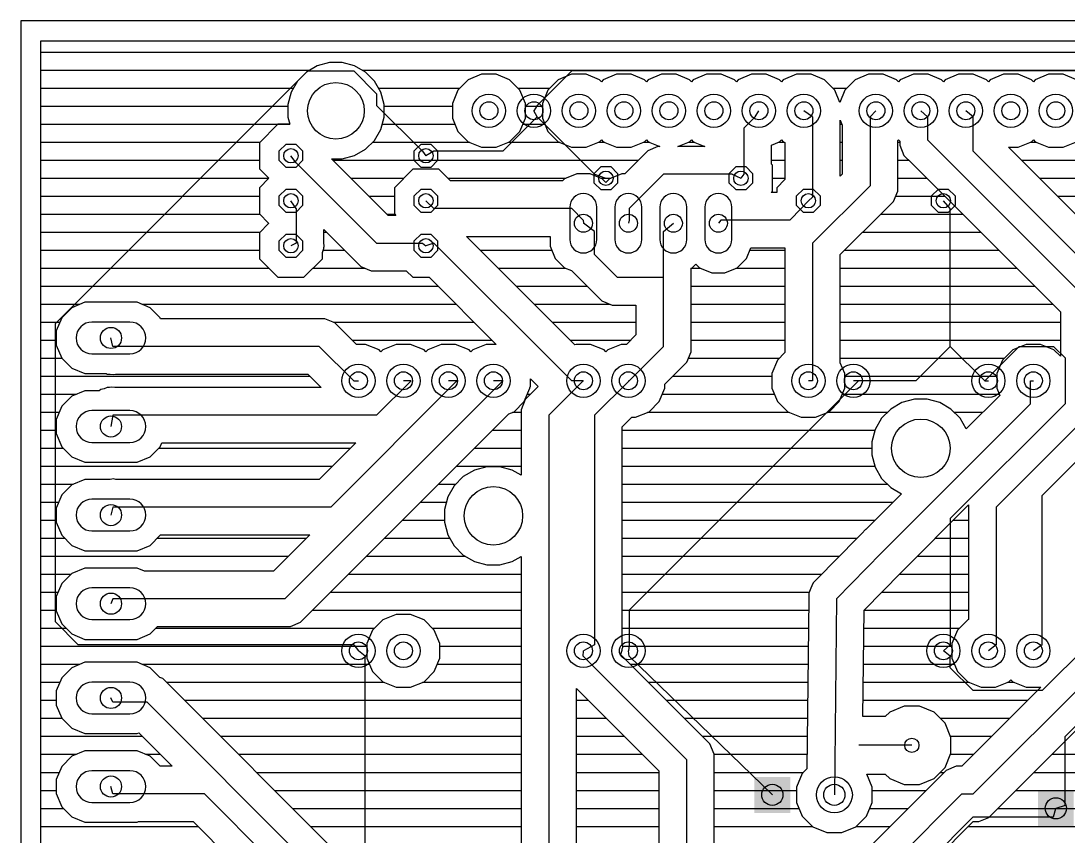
# Model space of a CAD drawing. Extents: x 0 to 108, y 0 to 85.
# Drawn here: x 0 to 59.1, y 39.1 to 85.1 of the extents above; entities that cross this region are included whole.
import ezdxf

# ---------------------------------------------------------------- set-up
doc = ezdxf.new("R2010")
doc.units = 0
for name, color, linetype in [('16', 174, 'CONTINUOUS'), ('17', 94, 'CONTINUOUS'), ('20', 178, 'CONTINUOUS'), ('44', 250, 'CONTINUOUS')]:
    doc.layers.add(name, color=color, linetype=linetype)

# ---------------------------------------------------------------- blocks, each defined once
blk = doc.blocks.new('ROUNDP')
blk.add_circle((0, 0), 0.5)
blk = doc.blocks.new('SQUAREP')
blk.add_solid([(-0.5, -0.5), (0.5, -0.5), (-0.5, 0.5), (0.5, 0.5)])
blk = doc.blocks.new('OCTAGONP')
blk.add_lwpolyline([(-0.5, -0.2071), (-0.5, 0.2071), (-0.2071, 0.5), (0.2071, 0.5), (0.5, 0.2071), (0.5, -0.2071), (0.2071, -0.5), (-0.2071, -0.5)], close=True)
blk = doc.blocks.new('LONGP120')
blk.add_lwpolyline([(-0.6, -0.5), (0.6, -0.5, 1), (0.6, 0.5), (-0.6, 0.5, 1)], format="xyb", close=True)

msp = doc.modelspace()

# ---------------------------------------------------------------- linework, layer by layer
at = {"layer": '16'}
for p, q in [((1.1176, 1.1176), (1.1176, 83.9624)), ((1.1176, 83.9624), (106.5024, 83.9624)), ((1.1176, 83.312), (106.5024, 83.312)), ((1.1176, 82.296), (16.3043, 82.296)), ((1.9431, 68.0085), (16.1925, 82.2579)), ((16.1114, 82.1846), (15.6054, 81.6786)), ((16.731, 82.5424), (16.1114, 82.1846)), ((16.1925, 82.2579), (18.7833, 82.2579)), ((17.4222, 82.7276), (16.731, 82.5424)), ((18.1378, 82.7276), (17.4222, 82.7276)), ((18.829, 82.5424), (18.1378, 82.7276)), ((18.7833, 82.2579), (20.0787, 80.9625)), ((19.4486, 82.1846), (18.829, 82.5424)), ((19.2557, 82.296), (91.2343, 82.296)), ((19.9546, 81.6786), (19.4486, 82.1846)), ((31.0896, 82.2579), (29.1465, 80.3148)), ((66.7131, 82.2579), (31.0896, 82.2579)), ((15.6054, 81.6786), (15.2476, 81.059)), ((20.3124, 81.059), (19.9546, 81.6786)), ((25.2506, 81.7542), (24.6718, 81.1754)), ((26.0068, 82.0674), (25.2506, 81.7542)), ((26.8252, 82.0674), (26.0068, 82.0674)), ((27.5814, 81.7542), (26.8252, 82.0674)), ((28.1602, 81.1754), (27.5814, 81.7542)), ((30.3306, 81.7542), (29.7518, 81.1754)), ((31.0868, 82.0674), (30.3306, 81.7542)), ((31.9052, 82.0674), (31.0868, 82.0674)), ((32.6614, 81.7542), (31.9052, 82.0674)), ((32.766, 81.6496), (32.6614, 81.7542)), ((32.8706, 81.7542), (32.766, 81.6496)), ((33.6268, 82.0674), (32.8706, 81.7542)), ((34.4452, 82.0674), (33.6268, 82.0674)), ((35.2014, 81.7542), (34.4452, 82.0674)), ((35.306, 81.6496), (35.2014, 81.7542)), ((35.4106, 81.7542), (35.306, 81.6496)), ((36.1668, 82.0674), (35.4106, 81.7542)), ((36.9852, 82.0674), (36.1668, 82.0674)), ((37.7414, 81.7542), (36.9852, 82.0674)), ((37.846, 81.6496), (37.7414, 81.7542)), ((37.9506, 81.7542), (37.846, 81.6496)), ((38.7068, 82.0674), (37.9506, 81.7542)), ((39.5252, 82.0674), (38.7068, 82.0674)), ((40.2814, 81.7542), (39.5252, 82.0674)), ((40.386, 81.6496), (40.2814, 81.7542)), ((40.4906, 81.7542), (40.386, 81.6496)), ((41.2468, 82.0674), (40.4906, 81.7542)), ((42.0652, 82.0674), (41.2468, 82.0674)), ((42.8214, 81.7542), (42.0652, 82.0674)), ((42.926, 81.6496), (42.8214, 81.7542)), ((43.0306, 81.7542), (42.926, 81.6496)), ((43.7868, 82.0674), (43.0306, 81.7542)), ((44.6052, 82.0674), (43.7868, 82.0674)), ((45.3614, 81.7542), (44.6052, 82.0674)), ((45.9402, 81.1754), (45.3614, 81.7542)), ((47.0946, 81.7542), (46.5158, 81.1754)), ((47.8508, 82.0674), (47.0946, 81.7542)), ((48.6692, 82.0674), (47.8508, 82.0674)), ((49.4254, 81.7542), (48.6692, 82.0674)), ((49.53, 81.6496), (49.4254, 81.7542)), ((49.6346, 81.7542), (49.53, 81.6496)), ((50.3908, 82.0674), (49.6346, 81.7542)), ((51.2092, 82.0674), (50.3908, 82.0674)), ((51.9654, 81.7542), (51.2092, 82.0674)), ((52.07, 81.6496), (51.9654, 81.7542)), ((52.1746, 81.7542), (52.07, 81.6496)), ((52.9308, 82.0674), (52.1746, 81.7542)), ((53.7492, 82.0674), (52.9308, 82.0674)), ((54.5054, 81.7542), (53.7492, 82.0674)), ((54.61, 81.6496), (54.5054, 81.7542)), ((54.7146, 81.7542), (54.61, 81.6496)), ((55.4708, 82.0674), (54.7146, 81.7542)), ((56.2892, 82.0674), (55.4708, 82.0674)), ((57.0454, 81.7542), (56.2892, 82.0674)), ((57.15, 81.6496), (57.0454, 81.7542)), ((57.2546, 81.7542), (57.15, 81.6496)), ((58.0108, 82.0674), (57.2546, 81.7542)), ((58.8292, 82.0674), (58.0108, 82.0674)), ((59.5854, 81.7542), (58.8292, 82.0674)), ((1.1176, 81.28), (15.3752, 81.28)), ((15.2476, 81.059), (15.0624, 80.3678)), ((20.1848, 81.28), (24.7764, 81.28)), ((20.4976, 80.3678), (20.3124, 81.059)), ((24.6718, 81.1754), (24.3586, 80.4192)), ((28.0556, 81.28), (29.8564, 81.28)), ((28.4734, 80.4192), (28.1602, 81.1754)), ((29.7518, 81.1754), (29.4386, 80.4192)), ((45.8356, 81.28), (46.6204, 81.28)), ((46.228, 80.4806), (45.9402, 81.1754)), ((46.5158, 81.1754), (46.228, 80.4806)), ((20.0787, 80.9625), (20.0787, 80.3148)), ((24.3586, 80.4192), (24.3586, 79.6008)), ((28.4734, 79.6008), (28.4734, 80.4192)), ((29.4386, 80.4192), (29.4386, 79.6008)), ((1.1176, 80.264), (15.0624, 80.264)), ((15.0624, 80.3678), (15.0624, 79.6522)), ((20.0787, 80.3148), (22.6695, 77.724)), ((20.4976, 79.6522), (20.4976, 80.3678)), ((20.4976, 80.264), (24.3586, 80.264)), ((28.4734, 80.264), (29.4386, 80.264)), ((29.1465, 80.3148), (28.956, 80.01)), ((29.1465, 79.6671), (28.956, 80.01)), ((41.4528, 79.6671), (41.656, 80.01)), ((44.6913, 79.6671), (44.196, 80.01)), ((47.9298, 79.6671), (48.26, 80.01)), ((51.1683, 79.6671), (50.8, 80.01)), ((53.7591, 79.6671), (53.34, 80.01)), ((1.1176, 79.248), (15.1707, 79.248)), ((14.5035, 79.248), (13.462, 78.2065)), ((15.1707, 79.248), (14.5035, 79.248)), ((15.0624, 79.6522), (15.1707, 79.248)), ((20.3124, 78.961), (20.4976, 79.6522)), ((20.3893, 79.248), (24.5047, 79.248)), ((24.3586, 79.6008), (24.6718, 78.8446)), ((29.1465, 79.6671), (27.2034, 77.724)), ((28.1602, 78.8446), (28.4734, 79.6008)), ((28.3273, 79.248), (29.5847, 79.248)), ((29.1465, 79.6671), (32.385, 76.4286)), ((29.4386, 79.6008), (29.7518, 78.8446)), ((41.4528, 79.6671), (40.8051, 79.0194)), ((44.6913, 79.6671), (44.6913, 75.1332)), ((46.2534, 76.3136), (46.2534, 79.4781)), ((46.2534, 79.4781), (46.3677, 79.2022)), ((46.2534, 79.248), (46.3487, 79.248)), ((47.9298, 79.6671), (47.9298, 75.7809)), ((51.1683, 79.6671), (51.1683, 78.3717)), ((53.7591, 77.724), (53.7591, 79.6671)), ((19.9546, 78.3414), (20.3124, 78.961)), ((24.6718, 78.8446), (25.2506, 78.2658)), ((27.5814, 78.2658), (28.1602, 78.8446)), ((29.7518, 78.8446), (30.3306, 78.2658)), ((40.8051, 79.0194), (40.8051, 76.4286)), ((46.3677, 79.2022), (46.3677, 76.4279)), ((1.1176, 78.232), (13.4875, 78.232)), ((13.462, 78.2065), (13.462, 76.7335)), ((19.4486, 77.8354), (19.9546, 78.3414)), ((19.8453, 78.232), (25.3322, 78.232)), ((25.2506, 78.2658), (26.0068, 77.9526)), ((26.8252, 77.9526), (27.5814, 78.2658)), ((27.4998, 78.232), (30.4122, 78.232)), ((30.3306, 78.2658), (31.0868, 77.9526)), ((31.9052, 77.9526), (32.6614, 78.2658)), ((32.5798, 78.232), (32.9522, 78.232)), ((32.6614, 78.2658), (32.766, 78.3704)), ((32.766, 78.3704), (32.8706, 78.2658)), ((32.8706, 78.2658), (33.6268, 77.9526)), ((34.4452, 77.9526), (35.2014, 78.2658)), ((35.1198, 78.232), (35.4922, 78.232)), ((35.2014, 78.2658), (35.306, 78.3704)), ((35.306, 78.3704), (35.4106, 78.2658)), ((35.4106, 78.2658), (36.0748, 77.9907)), ((37.0772, 77.9907), (37.7414, 78.2658)), ((37.6598, 78.232), (38.0322, 78.232)), ((37.7414, 78.2658), (37.846, 78.3704)), ((37.846, 78.3704), (37.9506, 78.2658)), ((37.9506, 78.2658), (38.6148, 77.9907)), ((42.3672, 78.0777), (42.8214, 78.2658)), ((42.3672, 76.9873), (42.3672, 78.0777)), ((42.7398, 78.232), (43.1122, 78.232)), ((42.8214, 78.2658), (42.926, 78.3704)), ((42.926, 78.3704), (43.0306, 78.2658)), ((43.0306, 78.2658), (43.1292, 78.225)), ((43.1292, 78.225), (43.1292, 76.1237)), ((46.2534, 78.232), (46.3677, 78.232)), ((49.4919, 78.3323), (49.53, 78.3704)), ((49.4919, 75.4702), (49.4919, 78.3323)), ((49.4919, 78.232), (49.6062, 78.232)), ((49.53, 78.3704), (49.6062, 78.2942)), ((49.6062, 78.2942), (49.6062, 78.061)), ((49.6062, 78.061), (49.844, 77.4868)), ((51.1683, 78.3717), (60.2361, 69.3039)), ((56.2892, 77.9526), (57.0454, 78.2658)), ((56.9638, 78.232), (57.3362, 78.232)), ((57.0454, 78.2658), (57.15, 78.3704)), ((57.15, 78.3704), (57.2546, 78.2658)), ((57.2546, 78.2658), (58.0108, 77.9526)), ((58.8292, 77.9526), (59.5854, 78.2658)), ((15.5448, 77.0763), (15.24, 77.47)), ((18.1378, 77.2924), (18.829, 77.4776)), ((18.829, 77.4776), (19.4486, 77.8354)), ((22.6695, 77.724), (22.86, 77.47)), ((23.3172, 77.724), (22.86, 77.47)), ((27.2034, 77.724), (23.3172, 77.724)), ((26.0068, 77.9526), (26.8252, 77.9526)), ((31.0868, 77.9526), (31.9052, 77.9526)), ((33.6268, 77.9526), (34.4452, 77.9526)), ((35.3863, 77.7529), (34.9469, 77.3135)), ((35.9605, 77.9907), (35.3863, 77.7529)), ((36.0748, 77.9907), (35.9605, 77.9907)), ((38.6148, 77.9907), (37.0772, 77.9907)), ((49.844, 77.4868), (50.2834, 77.0474)), ((61.5315, 69.9516), (53.7591, 77.724)), ((62.4164, 71.2759), (55.7396, 77.9526)), ((55.7396, 77.9526), (56.2892, 77.9526)), ((58.0108, 77.9526), (58.8292, 77.9526)), ((1.1176, 77.216), (13.462, 77.216)), ((15.5448, 77.0763), (20.0787, 72.5424)), ((20.7257, 74.1045), (17.5378, 77.2924)), ((17.5378, 77.2924), (18.1378, 77.2924)), ((17.6142, 77.216), (34.8495, 77.216)), ((34.9469, 77.3135), (34.0875, 76.454)), ((42.3672, 77.216), (43.1292, 77.216)), ((42.418, 76.9365), (42.3672, 76.9873)), ((42.418, 75.4635), (42.418, 76.9365)), ((46.2534, 77.216), (46.3677, 77.216)), ((49.4919, 77.216), (50.1149, 77.216)), ((50.2834, 77.0474), (58.674, 68.6569)), ((56.4762, 77.216), (71.7684, 77.216)), ((13.462, 76.7335), (13.9955, 76.2)), ((22.1235, 76.708), (21.082, 75.6665)), ((23.5965, 76.708), (22.1235, 76.708)), ((24.2569, 76.0476), (23.5965, 76.708)), ((31.3761, 76.454), (30.6853, 76.1678)), ((32.1239, 76.454), (31.3761, 76.454)), ((32.8147, 76.1678), (32.1239, 76.454)), ((32.385, 76.4286), (33.02, 76.2)), ((33.9161, 76.454), (33.2253, 76.1678)), ((34.0875, 76.454), (33.9161, 76.454)), ((36.2712, 76.4286), (34.3281, 74.4855)), ((40.1574, 76.4286), (36.2712, 76.4286)), ((40.1574, 76.4286), (40.64, 76.2)), ((40.8051, 76.4286), (40.64, 76.2)), ((46.3677, 76.4279), (46.2534, 76.3136)), ((1.1176, 76.2), (13.9955, 76.2)), ((13.9955, 76.2), (13.462, 75.6665)), ((13.462, 75.6665), (13.462, 74.1935)), ((18.6302, 76.2), (21.6155, 76.2)), ((21.082, 75.6665), (21.082, 74.1935)), ((24.1045, 76.2), (30.7629, 76.2)), ((30.565, 76.0476), (24.2569, 76.0476)), ((30.6853, 76.1678), (30.565, 76.0476)), ((32.7371, 76.2), (33.3029, 76.2)), ((33.02, 75.9626), (32.8147, 76.1678)), ((33.2253, 76.1678), (33.02, 75.9626)), ((42.418, 76.2), (43.1292, 76.2)), ((43.1292, 76.1237), (42.672, 75.6665)), ((42.672, 75.6665), (42.672, 75.3999)), ((47.9298, 75.7809), (44.6913, 72.5424)), ((49.4919, 76.2), (51.1309, 76.2)), ((57.4922, 76.2), (70.7524, 76.2)), ((1.1176, 75.184), (13.462, 75.184)), ((19.6462, 75.184), (21.082, 75.184)), ((42.3544, 75.3999), (42.418, 75.4635)), ((42.672, 75.3999), (42.3544, 75.3999)), ((44.6913, 75.1332), (44.45, 74.93)), ((49.2541, 74.896), (49.4919, 75.4702)), ((49.3734, 75.184), (52.1469, 75.184)), ((58.5082, 75.184), (70.3326, 75.184)), ((15.5448, 74.4855), (15.24, 74.93)), ((15.5448, 74.4855), (15.5448, 72.5424)), ((23.3172, 74.4855), (22.86, 74.93)), ((31.0896, 74.4855), (23.3172, 74.4855)), ((31.7373, 73.8378), (31.0896, 74.4855)), ((34.3281, 74.4855), (34.3281, 73.8378)), ((44.0436, 74.4855), (43.3959, 73.8378)), ((44.0436, 74.4855), (44.45, 74.93)), ((48.8147, 74.4566), (49.2541, 74.896)), ((52.4637, 74.4855), (52.07, 74.93)), ((52.4637, 66.7131), (52.4637, 74.4855)), ((1.1176, 74.168), (13.4875, 74.168)), ((13.462, 74.1935), (13.9827, 73.6728)), ((20.6622, 74.168), (21.1075, 74.168)), ((21.171, 74.1045), (20.7257, 74.1045)), ((21.082, 74.1935), (21.171, 74.1045)), ((46.2534, 71.8954), (48.8147, 74.4566)), ((48.526, 74.168), (53.1629, 74.168)), ((13.9827, 73.6472), (13.462, 73.1265)), ((13.9827, 73.6728), (13.9827, 73.6472)), ((17.1069, 72.5978), (17.1069, 73.3051)), ((17.1069, 73.3051), (19.1938, 71.2181)), ((31.7373, 73.8378), (31.75, 73.66)), ((32.385, 73.1901), (31.75, 73.66)), ((34.3281, 73.8378), (34.29, 73.66)), ((36.2712, 73.1901), (36.83, 73.66)), ((39.5097, 73.8378), (39.37, 73.66)), ((43.3959, 73.8378), (39.5097, 73.8378)), ((1.1176, 73.152), (13.4875, 73.152)), ((13.462, 73.1265), (13.462, 71.6535)), ((17.1069, 73.152), (17.26, 73.152)), ((31.2705, 66.7983), (25.1453, 72.9234)), ((25.1453, 72.9234), (29.8704, 72.9234)), ((29.8704, 72.9234), (29.8704, 72.3717)), ((32.385, 71.8947), (32.385, 73.1901)), ((36.2712, 70.5993), (36.2712, 73.1901)), ((47.51, 73.152), (54.1789, 73.152)), ((1.1176, 72.136), (13.462, 72.136)), ((15.5448, 72.5424), (15.24, 72.39)), ((17.018, 72.0171), (17.1069, 72.2317)), ((17.0673, 72.136), (18.276, 72.136)), ((17.125, 72.3432), (17.1069, 72.5978)), ((17.1069, 72.2889), (17.125, 72.3432)), ((17.1069, 72.2317), (17.1069, 72.2889)), ((20.0787, 72.5424), (22.6695, 72.5424)), ((22.6695, 72.5424), (22.86, 72.39)), ((23.3172, 72.5424), (22.86, 72.39)), ((31.0896, 64.77), (23.3172, 72.5424)), ((25.9327, 72.136), (29.968, 72.136)), ((29.8704, 72.3717), (30.1566, 71.6809)), ((40.9634, 71.6809), (41.2098, 72.2757)), ((41.152, 72.136), (43.1292, 72.136)), ((41.2098, 72.2757), (43.1292, 72.2757)), ((43.1292, 72.2757), (43.1292, 66.3588)), ((44.6913, 72.5424), (44.6913, 64.77)), ((46.494, 72.136), (55.1949, 72.136)), ((13.462, 71.6535), (14.5035, 70.612)), ((15.9765, 70.612), (17.018, 71.6535)), ((17.018, 71.6535), (17.018, 72.0171)), ((30.1566, 71.6809), (30.6853, 71.1522)), ((33.6804, 70.5993), (32.385, 71.8947)), ((40.4347, 71.1522), (40.9634, 71.6809)), ((46.2534, 65.7925), (46.2534, 71.8954)), ((1.1176, 71.12), (13.9955, 71.12)), ((16.4845, 71.12), (19.4307, 71.12)), ((19.1938, 71.2181), (19.768, 70.9803)), ((19.768, 70.9803), (21.7552, 70.9803)), ((21.7552, 70.9803), (22.1235, 70.612)), ((26.9487, 71.12), (30.7629, 71.12)), ((30.6853, 71.1522), (31.0832, 70.9873)), ((31.0832, 70.9873), (32.3561, 69.7144)), ((37.8333, 71.1267), (37.8947, 71.1522)), ((37.8333, 66.4024), (37.8333, 71.1267)), ((37.8333, 71.12), (38.3829, 71.12)), ((37.8947, 71.1522), (38.1, 71.3574)), ((38.1, 71.3574), (38.3053, 71.1522)), ((38.3053, 71.1522), (38.9961, 70.866)), ((39.7439, 70.866), (40.4347, 71.1522)), ((40.3571, 71.12), (43.1292, 71.12)), ((46.2534, 71.12), (56.2109, 71.12)), ((14.5035, 70.612), (15.9765, 70.612)), ((22.1235, 70.612), (23.0385, 70.612)), ((23.0385, 70.612), (26.8231, 66.8274)), ((36.2712, 70.5993), (33.6804, 70.5993)), ((36.2712, 66.7131), (36.2712, 70.5993)), ((38.9961, 70.866), (39.7439, 70.866)), ((1.1176, 70.104), (23.5465, 70.104)), ((27.9647, 70.104), (31.9666, 70.104)), ((37.8333, 70.104), (43.1292, 70.104)), ((46.2534, 70.104), (57.2269, 70.104)), ((3.6052, 69.2029), (2.8653, 68.8965)), ((6.5548, 69.2029), (3.6052, 69.2029)), ((7.2947, 68.8965), (6.5548, 69.2029)), ((32.3561, 69.7144), (32.7955, 69.275)), ((32.7955, 69.275), (33.3697, 69.0372)), ((1.1176, 69.088), (3.3277, 69.088)), ((2.8653, 68.8965), (2.2991, 68.3302)), ((6.8323, 69.088), (24.5625, 69.088)), ((7.8609, 68.3302), (7.2947, 68.8965)), ((28.9807, 69.088), (33.247, 69.088)), ((33.3697, 69.0372), (34.7091, 69.0372)), ((34.7091, 69.0372), (34.7091, 67.3601)), ((37.8333, 69.088), (43.1292, 69.088)), ((46.2534, 69.088), (58.2429, 69.088)), ((58.674, 68.6569), (58.674, 66.1556)), ((1.1176, 68.072), (2.1921, 68.072)), ((1.9431, 51.1683), (1.9431, 68.0085)), ((2.2991, 68.3302), (1.9926, 67.5904)), ((7.8837, 68.2752), (7.8609, 68.3302)), ((17.1509, 68.2752), (7.8837, 68.2752)), ((17.7251, 68.0374), (17.1509, 68.2752)), ((17.6415, 68.072), (25.5785, 68.072)), ((18.935, 66.8274), (17.7251, 68.0374)), ((29.9967, 68.072), (34.7091, 68.072)), ((37.8333, 68.072), (43.1292, 68.072)), ((46.2534, 68.072), (58.674, 68.072)), ((1.9926, 67.5904), (1.9926, 66.7896)), ((1.1176, 67.056), (1.9926, 67.056)), ((5.1816, 66.7131), (5.08, 67.19)), ((18.7064, 67.056), (26.5945, 67.056)), ((19.4592, 66.8274), (18.935, 66.8274)), ((20.2154, 66.5142), (19.4592, 66.8274)), ((21.1808, 66.8274), (20.4246, 66.5142)), ((21.9992, 66.8274), (21.1808, 66.8274)), ((22.7554, 66.5142), (21.9992, 66.8274)), ((23.7208, 66.8274), (22.9646, 66.5142)), ((24.5392, 66.8274), (23.7208, 66.8274)), ((25.2954, 66.5142), (24.5392, 66.8274)), ((26.2608, 66.8274), (25.5046, 66.5142)), ((26.8231, 66.8274), (26.2608, 66.8274)), ((31.0127, 67.056), (34.405, 67.056)), ((31.3408, 66.8274), (31.2705, 66.7983)), ((32.1592, 66.8274), (31.3408, 66.8274)), ((32.9154, 66.5142), (32.1592, 66.8274)), ((33.8808, 66.8274), (33.1246, 66.5142)), ((34.1764, 66.8274), (33.8808, 66.8274)), ((34.7091, 67.3601), (34.1764, 66.8274)), ((37.8333, 67.056), (43.1292, 67.056)), ((46.2534, 67.056), (58.674, 67.056)), ((56.7408, 66.8274), (55.9846, 66.5142)), ((57.5592, 66.8274), (56.7408, 66.8274)), ((58.3154, 66.5142), (57.5592, 66.8274)), ((1.9926, 66.7896), (2.2991, 66.0498)), ((16.8402, 66.7131), (5.1816, 66.7131)), ((18.7833, 64.77), (16.8402, 66.7131)), ((20.32, 66.4096), (20.2154, 66.5142)), ((20.4246, 66.5142), (20.32, 66.4096)), ((22.86, 66.4096), (22.7554, 66.5142)), ((22.9646, 66.5142), (22.86, 66.4096)), ((25.4, 66.4096), (25.2954, 66.5142)), ((25.5046, 66.5142), (25.4, 66.4096)), ((33.02, 66.4096), (32.9154, 66.5142)), ((33.1246, 66.5142), (33.02, 66.4096)), ((34.3281, 64.77), (36.2712, 66.7131)), ((37.5955, 65.8282), (37.8333, 66.4024)), ((43.1292, 66.3588), (42.7058, 65.9354)), ((52.4637, 66.7131), (50.5206, 64.77)), ((54.4068, 64.77), (52.4637, 66.7131)), ((54.4068, 64.77), (56.3499, 66.7131)), ((55.9846, 66.5142), (55.4058, 65.9354)), ((56.3499, 66.7131), (58.293, 66.7131)), ((58.293, 66.7131), (58.9407, 66.0654)), ((58.674, 66.1556), (58.3154, 66.5142)), ((1.1176, 66.04), (2.3088, 66.04)), ((2.2991, 66.0498), (2.8653, 65.4835)), ((36.3474, 64.5802), (37.5955, 65.8282)), ((37.6832, 66.04), (42.8104, 66.04)), ((42.7058, 65.9354), (42.3926, 65.1792)), ((46.2534, 66.04), (55.5104, 66.04)), ((46.5074, 65.1792), (46.2534, 65.7925)), ((55.4058, 65.9354), (55.0926, 65.1792)), ((58.9407, 66.0654), (58.9407, 63.4746)), ((1.1176, 65.024), (16.3202, 65.024)), ((2.8653, 65.4835), (3.6052, 65.1771)), ((3.6052, 65.1771), (4.808, 65.1771)), ((4.808, 65.1771), (4.8709, 65.151)), ((4.8709, 65.151), (5.0384, 65.151)), ((5.0384, 65.151), (5.2032, 65.1205)), ((5.2032, 65.1205), (5.3461, 65.151)), ((5.3461, 65.151), (16.1932, 65.151)), ((16.1932, 65.151), (16.9552, 64.389)), ((36.7912, 65.024), (42.3926, 65.024)), ((42.3926, 65.1792), (42.3926, 64.3608)), ((46.5074, 64.3608), (46.5074, 65.1792)), ((46.5074, 65.024), (55.0926, 65.024)), ((55.0926, 65.1792), (55.0926, 64.3608)), ((27.2034, 64.77), (14.8971, 52.4637)), ((24.6126, 64.77), (17.4879, 57.6453)), ((18.7833, 64.77), (19.05, 64.77)), ((22.0218, 64.77), (20.0787, 62.8269)), ((22.0218, 64.77), (21.59, 64.77)), ((24.6126, 64.77), (24.13, 64.77)), ((27.2034, 64.77), (26.67, 64.77)), ((29.2043, 64.4461), (28.4699, 63.7118)), ((28.7274, 64.3673), (28.7655, 64.4593)), ((28.7655, 64.4593), (28.7655, 64.885)), ((28.7655, 64.885), (29.2043, 64.4461)), ((31.7373, 64.77), (29.7942, 62.8269)), ((31.7373, 64.77), (31.0896, 64.77)), ((31.7373, 64.77), (31.75, 64.77)), ((34.3281, 64.77), (32.385, 62.8269)), ((34.3281, 64.77), (34.29, 64.77)), ((47.2821, 64.77), (34.3281, 51.816)), ((36.3474, 64.3608), (36.3474, 64.5802)), ((44.6913, 64.77), (44.45, 64.77)), ((47.2821, 64.77), (46.99, 64.77)), ((50.5206, 64.77), (47.2821, 64.77)), ((54.4068, 64.77), (54.61, 64.77)), ((56.9976, 63.4746), (56.9976, 64.77)), ((56.9976, 64.77), (57.15, 64.77)), ((1.1176, 64.008), (3.1345, 64.008)), ((2.8653, 63.8965), (2.2991, 63.3302)), ((3.6052, 64.2029), (2.8653, 63.8965)), ((4.4183, 64.2029), (3.6052, 64.2029)), ((4.5164, 64.274), (4.4183, 64.2029)), ((4.6982, 64.3175), (4.5164, 64.274)), ((4.8709, 64.389), (4.6982, 64.3175)), ((4.9976, 64.389), (4.8709, 64.389)), ((5.1208, 64.4184), (4.9976, 64.389)), ((5.3054, 64.389), (5.1208, 64.4184)), ((16.9552, 64.389), (5.3054, 64.389)), ((28.4142, 63.6046), (28.7274, 64.3608)), ((28.5813, 64.008), (28.7662, 64.008)), ((28.7274, 64.3608), (28.7274, 64.3673)), ((36.0342, 63.6046), (36.3474, 64.3608)), ((36.2013, 64.008), (42.5387, 64.008)), ((42.3926, 64.3608), (42.7058, 63.6046)), ((46.1942, 63.6046), (46.5074, 64.3608)), ((46.3613, 64.008), (55.2387, 64.008)), ((55.2631, 63.9492), (53.3662, 62.0524)), ((55.0926, 64.3608), (55.2631, 63.9492)), ((2.2991, 63.3302), (1.9926, 62.5904)), ((27.8354, 63.0258), (28.4142, 63.6046)), ((28.4699, 63.7118), (28.2321, 63.1376)), ((35.4554, 63.0258), (36.0342, 63.6046)), ((42.7058, 63.6046), (43.2846, 63.0258)), ((45.6154, 63.0258), (46.1942, 63.6046)), ((48.5775, 55.0545), (56.9976, 63.4746)), ((49.7314, 63.5399), (49.1, 63.1754)), ((50.4355, 63.7286), (49.7314, 63.5399)), ((51.1645, 63.7286), (50.4355, 63.7286)), ((51.8686, 63.5399), (51.1645, 63.7286)), ((52.5, 63.1754), (51.8686, 63.5399)), ((58.9407, 63.4746), (52.4637, 56.9976)), ((1.1176, 62.992), (2.159, 62.992)), ((5.1816, 62.8269), (5.08, 62.19)), ((20.0787, 62.8269), (5.1816, 62.8269)), ((15.782, 51.1394), (27.5502, 62.9077)), ((27.5502, 62.9077), (27.8354, 63.0258)), ((27.7538, 62.992), (28.2321, 62.992)), ((28.2321, 63.1376), (28.2321, 59.445)), ((29.7942, 62.8269), (29.7942, 24.6126)), ((32.385, 62.8269), (32.385, 49.8729)), ((33.9471, 62.1799), (34.4798, 62.7126)), ((34.4798, 62.7126), (34.6992, 62.7126)), ((34.6992, 62.7126), (35.4554, 63.0258)), ((35.3738, 62.992), (43.3662, 62.992)), ((43.2846, 63.0258), (44.0408, 62.7126)), ((44.0408, 62.7126), (44.8592, 62.7126)), ((44.8592, 62.7126), (45.6154, 63.0258)), ((45.5338, 62.992), (48.9166, 62.992)), ((48.5846, 62.66), (48.2201, 62.0286)), ((49.1, 63.1754), (48.5846, 62.66)), ((53.0154, 62.66), (52.5, 63.1754)), ((52.6834, 62.992), (54.3059, 62.992)), ((53.3662, 62.0524), (53.0154, 62.66)), ((60.2361, 62.8269), (55.0545, 57.6453)), ((1.9926, 62.5904), (1.9926, 61.7896)), ((33.9471, 49.953), (33.9471, 62.1799)), ((57.6453, 58.293), (61.5315, 62.1792)), ((1.1176, 61.976), (1.9926, 61.976)), ((1.9926, 61.7896), (2.2991, 61.0498)), ((26.6185, 61.976), (28.2321, 61.976)), ((33.9471, 61.976), (48.206, 61.976)), ((48.2201, 62.0286), (48.0314, 61.3245)), ((1.1176, 60.96), (2.3888, 60.96)), ((2.2991, 61.0498), (2.8653, 60.4835)), ((7.2947, 60.4835), (7.8609, 61.0498)), ((7.7712, 60.96), (18.5935, 60.96)), ((7.8609, 61.0498), (7.95, 61.2648)), ((7.95, 61.2648), (18.8983, 61.2648)), ((18.8983, 61.2648), (16.8409, 59.2074)), ((25.6025, 60.96), (28.2321, 60.96)), ((33.9471, 60.96), (48.0314, 60.96)), ((48.0314, 61.3245), (48.0314, 60.5955)), ((2.8653, 60.4835), (3.6052, 60.1771)), ((6.5548, 60.1771), (7.2947, 60.4835)), ((48.0314, 60.5955), (48.2201, 59.8914)), ((1.1176, 59.944), (17.5775, 59.944)), ((3.6052, 60.1771), (6.5548, 60.1771)), ((24.5865, 59.944), (28.2321, 59.944)), ((25.6014, 59.7299), (24.97, 59.3654)), ((26.3055, 59.9186), (25.6014, 59.7299)), ((27.0345, 59.9186), (26.3055, 59.9186)), ((27.7386, 59.7299), (27.0345, 59.9186)), ((28.2321, 59.445), (27.7386, 59.7299)), ((33.9471, 59.944), (48.206, 59.944)), ((48.2201, 59.8914), (48.5846, 59.26)), ((3.6052, 59.2029), (2.8653, 58.8965)), ((4.8601, 59.2029), (3.6052, 59.2029)), ((4.8709, 59.2074), (4.8601, 59.2029)), ((5.046, 59.2074), (4.8709, 59.2074)), ((5.2186, 59.2376), (5.046, 59.2074)), ((5.3538, 59.2074), (5.2186, 59.2376)), ((16.8409, 59.2074), (5.3538, 59.2074)), ((24.97, 59.3654), (24.4546, 58.85)), ((48.5846, 59.26), (49.1, 58.7446)), ((1.1176, 58.928), (2.9414, 58.928)), ((2.8653, 58.8965), (2.2991, 58.3302)), ((23.5705, 58.928), (24.5326, 58.928)), ((24.4546, 58.85), (24.0901, 58.2186)), ((33.9471, 58.928), (48.9166, 58.928)), ((49.1, 58.7446), (49.7076, 58.3938)), ((2.2991, 58.3302), (1.9926, 57.5904)), ((24.0901, 58.2186), (23.9014, 57.5145)), ((49.7076, 58.3938), (47.687, 56.3731)), ((57.6453, 49.8729), (57.6453, 58.293)), ((1.1176, 57.912), (2.1258, 57.912)), ((1.9926, 57.5904), (1.9926, 56.7896)), ((5.1816, 57.6453), (5.08, 57.19)), ((17.4879, 57.6453), (5.1816, 57.6453)), ((22.5545, 57.912), (24.0079, 57.912)), ((23.9014, 57.5145), (23.9014, 56.7855)), ((33.9471, 57.912), (49.2259, 57.912)), ((49.6877, 53.9555), (53.4924, 57.7603)), ((53.4924, 57.7603), (53.4924, 51.294)), ((55.0545, 57.6453), (55.0545, 49.8729)), ((1.1176, 56.896), (1.9926, 56.896)), ((1.9926, 56.7896), (2.2991, 56.0498)), ((21.5385, 56.896), (23.9014, 56.896)), ((23.9014, 56.7855), (24.0901, 56.0814)), ((33.9471, 56.896), (48.2099, 56.896)), ((52.4637, 56.9976), (52.4637, 49.8729)), ((52.6281, 56.896), (53.4924, 56.896)), ((47.6796, 56.37), (47.4674, 56.1535)), ((47.687, 56.3731), (47.6796, 56.37)), ((1.1176, 55.88), (2.4688, 55.88)), ((2.2991, 56.0498), (2.8653, 55.4835)), ((7.2947, 55.4835), (7.8609, 56.0498)), ((7.6912, 55.88), (16.1043, 55.88)), ((7.8609, 56.0498), (7.8748, 56.0832)), ((7.8748, 56.0832), (16.3075, 56.0832)), ((16.3075, 56.0832), (14.2501, 54.0258)), ((20.5225, 55.88), (24.2063, 55.88)), ((24.0901, 56.0814), (24.4546, 55.45)), ((33.9471, 55.88), (47.1992, 55.88)), ((47.2501, 55.9319), (44.9333, 53.5688)), ((47.2532, 55.9394), (47.2501, 55.9319)), ((47.4674, 56.1535), (47.2532, 55.9394)), ((51.6121, 55.88), (53.4924, 55.88)), ((2.8653, 55.4835), (3.6052, 55.1771)), ((3.6052, 55.1771), (6.5548, 55.1771)), ((6.5548, 55.1771), (7.2947, 55.4835)), ((24.4546, 55.45), (24.97, 54.9346)), ((46.0375, 52.4637), (48.5775, 55.0545)), ((1.1176, 54.864), (15.0883, 54.864)), ((19.5065, 54.864), (25.0923, 54.864)), ((24.97, 54.9346), (25.6014, 54.5701)), ((25.6014, 54.5701), (26.3055, 54.3814)), ((26.3055, 54.3814), (27.0345, 54.3814)), ((27.0345, 54.3814), (27.7386, 54.5701)), ((27.7386, 54.5701), (28.2321, 54.855)), ((28.2321, 54.855), (28.2321, 25.9519)), ((33.9471, 54.864), (46.2031, 54.864)), ((50.5961, 54.864), (53.4924, 54.864)), ((1.1176, 53.848), (2.8168, 53.848)), ((2.8653, 53.8965), (2.2991, 53.3302)), ((3.6052, 54.2029), (2.8653, 53.8965)), ((6.5548, 54.2029), (3.6052, 54.2029)), ((6.9825, 54.0258), (6.5548, 54.2029)), ((14.2501, 54.0258), (6.9825, 54.0258)), ((18.4905, 53.848), (28.2321, 53.848)), ((33.9471, 53.848), (45.2071, 53.848)), ((47.5927, 51.8187), (49.6877, 53.9555)), ((49.5822, 53.848), (53.4924, 53.848)), ((2.2991, 53.3302), (1.9926, 52.5904)), ((44.7045, 53.3354), (44.5945, 53.0622)), ((44.7163, 53.3474), (44.7045, 53.3354)), ((44.7229, 53.3628), (44.7163, 53.3474)), ((44.9333, 53.5688), (44.7229, 53.3628)), ((1.1176, 52.832), (2.0927, 52.832)), ((17.4745, 52.832), (28.2321, 52.832)), ((33.9471, 52.832), (44.4962, 52.832)), ((44.4787, 52.7745), (44.4724, 52.7589)), ((44.4724, 52.7589), (44.4753, 52.4644)), ((44.4788, 52.7913), (44.4787, 52.7745)), ((44.5945, 53.0622), (44.4788, 52.7913)), ((48.5862, 52.832), (53.4924, 52.832)), ((1.9926, 52.5904), (1.9926, 51.7896)), ((5.1816, 52.4637), (5.08, 52.19)), ((14.8971, 52.4637), (5.1816, 52.4637)), ((44.4753, 52.4644), (44.3717, 42.8731)), ((46.0375, 52.4637), (45.918, 41.402)), ((1.1176, 51.816), (1.9926, 51.816)), ((1.9926, 51.7896), (2.2991, 51.0498)), ((16.4585, 51.816), (28.2321, 51.816)), ((21.1808, 51.5874), (20.4246, 51.2742)), ((21.9992, 51.5874), (21.1808, 51.5874)), ((22.7554, 51.2742), (21.9992, 51.5874)), ((33.9471, 51.816), (44.4683, 51.816)), ((34.3281, 51.816), (34.3281, 49.8729)), ((47.5279, 45.8216), (47.5927, 51.8187)), ((47.5927, 51.816), (53.4924, 51.816)), ((3.2385, 49.8729), (1.9431, 51.1683)), ((2.2991, 51.0498), (2.8653, 50.4835)), ((7.2947, 50.4835), (7.7128, 50.9016)), ((7.7128, 50.9016), (15.2078, 50.9016)), ((15.2078, 50.9016), (15.782, 51.1394)), ((20.4246, 51.2742), (19.8458, 50.6954)), ((23.3342, 50.6954), (22.7554, 51.2742)), ((53.4446, 51.2742), (52.8658, 50.6954)), ((53.4924, 51.294), (53.4446, 51.2742)), ((1.1176, 50.8), (2.5488, 50.8)), ((2.8653, 50.4835), (3.6052, 50.1771)), ((6.5548, 50.1771), (7.2947, 50.4835)), ((7.6112, 50.8), (19.9504, 50.8)), ((19.8458, 50.6954), (19.5326, 49.9392)), ((23.2296, 50.8), (28.2321, 50.8)), ((23.6474, 49.9392), (23.3342, 50.6954)), ((33.9471, 50.8), (44.4573, 50.8)), ((47.5817, 50.8), (52.9704, 50.8)), ((52.8658, 50.6954), (52.5526, 49.9392)), ((1.1176, 49.784), (19.5326, 49.784)), ((18.7833, 49.8729), (3.2385, 49.8729)), ((3.6052, 50.1771), (6.5548, 50.1771)), ((18.7833, 49.8729), (19.05, 49.53)), ((19.5326, 49.9392), (19.5326, 49.1208)), ((23.6474, 49.1208), (23.6474, 49.9392)), ((23.6474, 49.784), (28.2321, 49.784)), ((32.385, 49.8729), (31.75, 49.53)), ((33.9707, 49.7235), (33.9471, 49.953)), ((33.9471, 49.6446), (33.9707, 49.7235)), ((33.9645, 49.784), (44.4464, 49.784)), ((34.3281, 49.8729), (34.29, 49.53)), ((47.5707, 49.784), (52.5526, 49.784)), ((52.4637, 49.8729), (52.07, 49.53)), ((52.5526, 49.9392), (52.5526, 49.1208)), ((53.7591, 41.4528), (62.1792, 49.8729)), ((55.0545, 49.8729), (54.61, 49.53)), ((57.6453, 49.8729), (57.15, 49.53)), ((60.2361, 49.8729), (57.6453, 47.2821)), ((19.431, 49.2252), (19.05, 49.53)), ((19.431, 36.2712), (19.431, 49.2252)), ((19.5326, 49.1208), (19.8458, 48.3646)), ((23.3342, 48.3646), (23.6474, 49.1208)), ((31.7373, 49.2252), (31.75, 49.53)), ((31.7373, 49.2252), (37.5666, 43.3959)), ((33.8505, 49.3212), (33.8588, 49.3491)), ((38.8909, 44.2808), (33.8505, 49.3212)), ((33.8588, 49.3491), (33.9471, 49.5622)), ((33.9471, 49.5622), (33.9471, 49.6446)), ((34.3281, 49.2252), (34.29, 49.53)), ((41.2496, 42.5577), (34.3281, 49.2252)), ((52.4637, 49.2252), (52.07, 49.53)), ((52.4637, 48.5775), (52.4637, 49.2252)), ((52.5526, 49.1208), (52.8658, 48.3646)), ((1.1176, 48.768), (3.3277, 48.768)), ((2.8653, 48.5765), (2.2991, 48.0102)), ((3.6052, 48.8829), (2.8653, 48.5765)), ((6.5548, 48.8829), (3.6052, 48.8829)), ((7.2947, 48.5765), (6.5548, 48.8829)), ((6.8323, 48.768), (19.6787, 48.768)), ((7.8438, 48.0273), (7.2947, 48.5765)), ((23.5013, 48.768), (28.2321, 48.768)), ((34.4036, 48.768), (44.4354, 48.768)), ((47.5598, 48.768), (52.6987, 48.768)), ((53.7591, 47.2821), (52.4637, 48.5775)), ((2.2991, 48.0102), (1.9926, 47.2704)), ((8.0096, 47.9587), (7.8438, 48.0273)), ((24.8498, 31.1185), (8.0096, 47.9587)), ((19.8458, 48.3646), (20.4246, 47.7858)), ((22.7554, 47.7858), (23.3342, 48.3646)), ((52.8658, 48.3646), (53.4446, 47.7858)), ((55.7754, 47.7858), (55.88, 47.8904)), ((55.88, 47.8904), (55.9846, 47.7858)), ((1.1176, 47.752), (2.1921, 47.752)), ((8.2162, 47.752), (20.5062, 47.752)), ((20.4246, 47.7858), (21.1808, 47.4726)), ((21.1808, 47.4726), (21.9992, 47.4726)), ((21.9992, 47.4726), (22.7554, 47.7858)), ((22.6738, 47.752), (28.2321, 47.752)), ((31.3563, 26.1874), (31.3563, 47.3971)), ((31.3563, 47.3971), (36.0045, 42.7489)), ((35.4196, 47.752), (44.4244, 47.752)), ((47.5488, 47.752), (53.5262, 47.752)), ((57.5772, 47.48), (53.1121, 43.0149)), ((53.4446, 47.7858), (54.2008, 47.4726)), ((54.2008, 47.4726), (55.0192, 47.4726)), ((55.0192, 47.4726), (55.7754, 47.7858)), ((55.6938, 47.752), (56.0662, 47.752)), ((55.9846, 47.7858), (56.7408, 47.4726)), ((56.7408, 47.4726), (57.5592, 47.4726)), ((57.5592, 47.4726), (57.5772, 47.48)), ((1.1176, 46.736), (1.9926, 46.736)), ((1.9926, 47.2704), (1.9926, 46.4696)), ((5.1816, 46.6344), (5.08, 46.87)), ((9.2322, 46.736), (28.2321, 46.736)), ((31.3563, 46.736), (32.0174, 46.736)), ((36.4356, 46.736), (44.4134, 46.736)), ((47.5378, 46.736), (56.8332, 46.736)), ((57.6453, 47.2821), (53.7591, 47.2821)), ((58.9407, 44.6913), (61.5315, 47.2821)), ((1.9926, 46.4696), (2.2991, 45.7298)), ((7.1247, 46.6344), (5.1816, 46.6344)), ((23.9649, 29.7942), (7.1247, 46.6344)), ((49.8524, 46.4058), (49.0402, 46.0694)), ((50.7316, 46.4058), (49.8524, 46.4058)), ((51.5438, 46.0694), (50.7316, 46.4058)), ((1.1176, 45.72), (2.3088, 45.72)), ((2.2991, 45.7298), (2.8653, 45.1635)), ((10.2482, 45.72), (28.2321, 45.72)), ((31.3563, 45.72), (33.0334, 45.72)), ((37.4516, 45.72), (44.4025, 45.72)), ((48.7925, 45.8216), (47.5279, 45.8216)), ((49.0402, 46.0694), (48.7925, 45.8216)), ((52.1654, 45.4477), (51.5438, 46.0694)), ((51.8931, 45.72), (55.8172, 45.72)), ((55.0834, 40.5679), (60.452, 45.9366)), ((2.8653, 45.1635), (3.6052, 44.8571)), ((52.5018, 44.6356), (52.1654, 45.4477)), ((1.1176, 44.704), (6.846, 44.704)), ((3.6052, 44.8571), (6.5548, 44.8571)), ((6.5548, 44.8571), (6.6525, 44.8975)), ((6.6525, 44.8975), (8.5351, 43.0149)), ((11.2642, 44.704), (28.2321, 44.704)), ((31.3563, 44.704), (34.0494, 44.704)), ((38.4676, 44.704), (44.3915, 44.704)), ((52.4734, 44.704), (54.8012, 44.704)), ((52.5018, 43.7564), (52.5018, 44.6356)), ((58.9407, 40.8051), (58.9407, 44.6913)), ((3.6052, 43.8829), (2.8653, 43.5765)), ((6.5548, 43.8829), (3.6052, 43.8829)), ((7.2947, 43.5765), (6.5548, 43.8829)), ((39.1287, 43.7066), (38.8909, 44.2808)), ((50.292, 44.196), (47.3072, 44.196)), ((52.1654, 42.9442), (52.5018, 43.7564)), ((1.1176, 43.688), (3.1345, 43.688)), ((2.8653, 43.5765), (2.2991, 43.0102)), ((7.0255, 43.688), (7.862, 43.688)), ((7.8563, 43.0149), (7.2947, 43.5765)), ((12.2802, 43.688), (28.2321, 43.688)), ((31.3563, 43.688), (35.0654, 43.688)), ((37.5666, 43.3959), (37.5666, 36.9189)), ((39.1287, 38.481), (39.1287, 43.7066)), ((39.1287, 43.688), (44.3805, 43.688)), ((52.4734, 43.688), (53.7852, 43.688)), ((58.2034, 43.688), (60.6171, 43.688)), ((1.1176, 42.672), (2.159, 42.672)), ((2.2991, 43.0102), (1.9926, 42.2704)), ((8.5351, 43.0149), (7.8563, 43.0149)), ((13.2962, 42.672), (28.2321, 42.672)), ((31.3563, 42.672), (36.0045, 42.672)), ((36.0045, 42.7489), (36.0045, 33.7928)), ((39.1287, 42.672), (44.1706, 42.672)), ((44.1092, 42.6106), (43.7844, 41.8264)), ((44.3717, 42.8731), (44.1092, 42.6106)), ((48.0516, 41.8264), (47.7434, 42.5704)), ((47.7434, 42.5704), (48.7925, 42.5704)), ((52.2265, 42.7771), (47.9305, 38.481)), ((48.7925, 42.5704), (49.0402, 42.3226)), ((51.5438, 42.3226), (52.1654, 42.9442)), ((51.8931, 42.672), (52.1215, 42.672)), ((52.8007, 43.0149), (52.2265, 42.7771)), ((53.1121, 43.0149), (52.8007, 43.0149)), ((57.1874, 42.672), (60.6171, 42.672)), ((1.9926, 42.2704), (1.9926, 41.4696)), ((41.2496, 42.5577), (42.418, 41.402)), ((49.0402, 42.3226), (49.8524, 41.9862)), ((49.8524, 41.9862), (50.7316, 41.9862)), ((50.7316, 41.9862), (51.5438, 42.3226)), ((1.1176, 41.656), (1.9926, 41.656)), ((1.9926, 41.4696), (2.2991, 40.7298)), ((5.1816, 41.4528), (5.08, 41.87)), ((10.3632, 41.4528), (5.1816, 41.4528)), ((21.3741, 30.4419), (10.3632, 41.4528)), ((14.3122, 41.656), (28.2321, 41.656)), ((31.3563, 41.656), (36.0045, 41.656)), ((39.1287, 41.656), (43.7844, 41.656)), ((43.7844, 41.8264), (43.7844, 40.9776)), ((48.0516, 40.9776), (48.0516, 41.8264)), ((48.0516, 41.656), (51.1055, 41.656)), ((48.5775, 36.9189), (53.1114, 41.4528)), ((53.1114, 41.4528), (53.7591, 41.4528)), ((56.1714, 41.656), (60.0315, 41.656)), ((43.7844, 40.9776), (44.1092, 40.1934)), ((47.7268, 40.1934), (48.0516, 40.9776)), ((58.9407, 40.8051), (58.42, 40.64)), ((1.1176, 40.64), (2.3888, 40.64)), ((2.2991, 40.7298), (2.8653, 40.1635)), ((15.3282, 40.64), (28.2321, 40.64)), ((31.3563, 40.64), (36.0045, 40.64)), ((39.1287, 40.64), (43.9242, 40.64)), ((47.9118, 40.64), (50.0895, 40.64)), ((54.644, 40.1285), (55.0834, 40.5679)), ((55.0834, 40.5679), (55.0834, 40.5679)), ((55.1554, 40.64), (59.7864, 40.64)), ((58.293, 40.1574), (58.42, 40.64)), ((1.1176, 39.624), (9.9829, 39.624)), ((2.8653, 40.1635), (3.6052, 39.8571)), ((3.6052, 39.8571), (6.5548, 39.8571)), ((6.5548, 39.8571), (6.6361, 39.8907)), ((6.6361, 39.8907), (9.7162, 39.8907)), ((9.7162, 39.8907), (15.3745, 34.2324)), ((16.3442, 39.624), (28.2321, 39.624)), ((31.3563, 39.624), (36.0045, 39.624)), ((39.1287, 39.624), (44.6786, 39.624)), ((44.1092, 40.1934), (44.7094, 39.5932)), ((45.9867, 32.385), (53.7591, 40.1574)), ((47.1266, 39.5932), (47.7268, 40.1934)), ((47.1574, 39.624), (49.0735, 39.624)), ((49.9018, 36.034), (53.7584, 39.8907)), ((53.4917, 39.624), (60.0314, 39.624)), ((53.7584, 39.8907), (54.0698, 39.8907)), ((53.7591, 40.1574), (58.293, 40.1574)), ((54.0698, 39.8907), (54.644, 40.1285)), ((44.7094, 39.5932), (45.4936, 39.2684)), ((45.4936, 39.2684), (46.3424, 39.2684)), ((46.3424, 39.2684), (47.1266, 39.5932))]:
    msp.add_line(p, q, dxfattribs=at)
at = {"layer": '20'}
for p, q in [((107.62, 85.08), (0, 85.08)), ((0, 85.08), (0, 0))]:
    msp.add_line(p, q, dxfattribs=at)
for centre, radius in [((17.78, 80.01), 1.6), ((50.8, 60.96), 1.651), ((26.67, 57.15), 1.651)]:
    msp.add_circle(centre, radius, dxfattribs=at)
at = {"layer": '44'}
for centre, radius in [((26.416, 80.01), 0.508), ((28.956, 80.01), 0.508), ((31.496, 80.01), 0.508), ((34.036, 80.01), 0.508), ((36.576, 80.01), 0.508), ((39.116, 80.01), 0.508), ((41.656, 80.01), 0.508), ((44.196, 80.01), 0.508), ((48.26, 80.01), 0.508), ((50.8, 80.01), 0.508), ((53.34, 80.01), 0.508), ((55.88, 80.01), 0.508), ((58.42, 80.01), 0.508), ((15.24, 77.47), 0.4064), ((22.86, 77.47), 0.4064), ((33.02, 76.2), 0.4064), ((40.64, 76.2), 0.4064), ((15.24, 74.93), 0.4064), ((22.86, 74.93), 0.4064), ((44.45, 74.93), 0.4064), ((52.07, 74.93), 0.4064), ((31.75, 73.66), 0.508), ((34.29, 73.66), 0.508), ((36.83, 73.66), 0.508), ((39.37, 73.66), 0.508), ((15.24, 72.39), 0.4064), ((22.86, 72.39), 0.4064), ((5.08, 67.19), 0.5969), ((19.05, 64.77), 0.508), ((21.59, 64.77), 0.508), ((24.13, 64.77), 0.508), ((26.67, 64.77), 0.508), ((31.75, 64.77), 0.508), ((34.29, 64.77), 0.508), ((44.45, 64.77), 0.508), ((46.99, 64.77), 0.508), ((54.61, 64.77), 0.508), ((57.15, 64.77), 0.508), ((5.08, 62.19), 0.5969), ((5.08, 57.19), 0.5969), ((5.08, 52.19), 0.5969), ((19.05, 49.53), 0.508), ((21.59, 49.53), 0.508), ((31.75, 49.53), 0.508), ((34.29, 49.53), 0.508), ((52.07, 49.53), 0.508), ((54.61, 49.53), 0.508), ((57.15, 49.53), 0.508), ((5.08, 46.87), 0.5969), ((50.292, 44.196), 0.4), ((5.08, 41.87), 0.5969), ((42.418, 41.402), 0.6), ((45.918, 41.402), 0.6), ((58.42, 40.64), 0.6)]:
    msp.add_circle(centre, radius, dxfattribs=at)

# ---------------------------------------------------------------- block references
at = {"layer": '17'}
for name, p, xscale, yscale, rotation in [('ROUNDP', (26.416, 80.01), 1.8796, 1.8796, 90), ('ROUNDP', (28.956, 80.01), 1.8796, 1.8796, 90), ('ROUNDP', (31.496, 80.01), 1.8796, 1.8796, 90), ('ROUNDP', (34.036, 80.01), 1.8796, 1.8796, 90), ('ROUNDP', (36.576, 80.01), 1.8796, 1.8796, 90), ('ROUNDP', (39.116, 80.01), 1.8796, 1.8796, 90), ('ROUNDP', (41.656, 80.01), 1.8796, 1.8796, 90), ('ROUNDP', (44.196, 80.01), 1.8796, 1.8796, 90), ('ROUNDP', (48.26, 80.01), 1.8796, 1.8796, 90), ('ROUNDP', (50.8, 80.01), 1.8796, 1.8796, 90), ('ROUNDP', (53.34, 80.01), 1.8796, 1.8796, 90), ('ROUNDP', (55.88, 80.01), 1.8796, 1.8796, 90), ('ROUNDP', (58.42, 80.01), 1.8796, 1.8796, 90), ('OCTAGONP', (15.24, 77.47), 1.3208, 1.3208, 180), ('OCTAGONP', (22.86, 77.47), 1.3208, 1.3208, 180), ('OCTAGONP', (15.24, 74.93), 1.3208, 1.3208, 180), ('OCTAGONP', (22.86, 74.93), 1.3208, 1.3208, 180), ('LONGP120', (31.75, 73.66), 1.524, 1.524, 90), ('LONGP120', (34.29, 73.66), 1.524, 1.524, 90), ('LONGP120', (36.83, 73.66), 1.524, 1.524, 90), ('LONGP120', (39.37, 73.66), 1.524, 1.524, 90), ('OCTAGONP', (44.45, 74.93), 1.3208, 1.3208, 180), ('OCTAGONP', (52.07, 74.93), 1.3208, 1.3208, 180), ('LONGP120', (5.08, 67.19), 1.7907, 1.7907, 180), ('LONGP120', (5.08, 62.19), 1.7907, 1.7907, 180), ('LONGP120', (5.08, 57.19), 1.7907, 1.7907, 180), ('LONGP120', (5.08, 52.19), 1.7907, 1.7907, 180)]:
    msp.add_blockref(name, p, dxfattribs=dict(at, xscale=xscale, yscale=yscale, rotation=rotation))
for name, p, xscale, yscale in [('OCTAGONP', (33.02, 76.2), 1.3208, 1.3208), ('OCTAGONP', (40.64, 76.2), 1.3208, 1.3208), ('OCTAGONP', (15.24, 72.39), 1.3208, 1.3208), ('OCTAGONP', (22.86, 72.39), 1.3208, 1.3208), ('ROUNDP', (19.05, 64.77), 1.8796, 1.8796), ('ROUNDP', (21.59, 64.77), 1.8796, 1.8796), ('ROUNDP', (24.13, 64.77), 1.8796, 1.8796), ('ROUNDP', (26.67, 64.77), 1.8796, 1.8796), ('ROUNDP', (31.75, 64.77), 1.8796, 1.8796), ('ROUNDP', (34.29, 64.77), 1.8796, 1.8796), ('ROUNDP', (44.45, 64.77), 1.8796, 1.8796), ('ROUNDP', (46.99, 64.77), 1.8796, 1.8796), ('ROUNDP', (54.61, 64.77), 1.8796, 1.8796), ('ROUNDP', (57.15, 64.77), 1.8796, 1.8796), ('ROUNDP', (19.05, 49.53), 1.8796, 1.8796), ('ROUNDP', (21.59, 49.53), 1.8796, 1.8796), ('ROUNDP', (31.75, 49.53), 1.8796, 1.8796), ('ROUNDP', (34.29, 49.53), 1.8796, 1.8796), ('ROUNDP', (52.07, 49.53), 1.8796, 1.8796), ('ROUNDP', (54.61, 49.53), 1.8796, 1.8796), ('ROUNDP', (57.15, 49.53), 1.8796, 1.8796), ('LONGP120', (5.08, 46.87), 1.7907, 1.7907), ('LONGP120', (5.08, 41.87), 1.7907, 1.7907), ('SQUAREP', (42.418, 41.402), 2.032, 2.032), ('ROUNDP', (45.918, 41.402), 2.032, 2.032), ('SQUAREP', (58.42, 40.64), 2.032, 2.032)]:
    msp.add_blockref(name, p, dxfattribs=dict(at, xscale=xscale, yscale=yscale))

doc.saveas('drawing.dxf')
